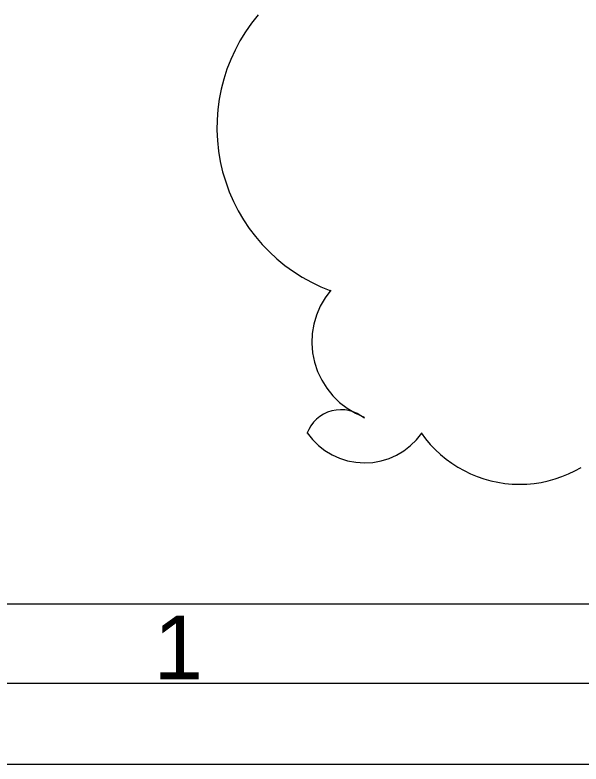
# Model space of a CAD drawing. Header units: millimetres. Extents: x 0 to 62767, y -13570 to 23963.
# Drawn here: x 1056 to 2111, y 0 to 1397 of the extents above; entities that cross this region are included whole.
import ezdxf

# ---------------------------------------------------------------- set-up
doc = ezdxf.new("R2010")
doc.units = ezdxf.units.MM

msp = doc.modelspace()

# ---------------------------------------------------------------- linework, layer by layer
at = {"color": 7, "lineweight": 0}
for points in [[(1509.268, 1397.448), (1496.947, 1381.961), (1485.662, 1365.862), (1475.427, 1349.201), (1466.252, 1332.032), (1458.148, 1314.404), (1451.129, 1296.369), (1445.205, 1277.978), (1440.387, 1259.283), (1436.688, 1240.335), (1434.119, 1221.185), (1432.692, 1201.885), (1432.418, 1182.485), (1433.309, 1163.038), (1435.376, 1143.594), (1438.631, 1124.206), (1443.087, 1104.923), (1448.706, 1085.947), (1455.421, 1067.469), (1463.197, 1049.529), (1471.999, 1032.165), (1481.792, 1015.416), (1492.539, 999.322), (1504.206, 983.921), (1516.757, 969.251), (1530.157, 955.353), (1544.37, 942.265), (1559.361, 930.026), (1575.095, 918.674), (1591.536, 908.25), (1608.649, 898.791), (1626.399, 890.337), (1644.75, 882.926)], [(1644.924, 884.226), (1634.055, 869.684), (1625.118, 854.108), (1618.156, 837.688), (1613.21, 820.614), (1610.324, 803.073), (1609.541, 785.255), (1610.903, 767.35), (1614.453, 749.545), (1620.132, 732.301), (1627.765, 716.046), (1637.221, 700.925), (1648.371, 687.08), (1661.085, 674.655), (1675.231, 663.794), (1690.68, 654.639), (1707.301, 647.335)], [(1707.493, 644.948), (1700.916, 649.862), (1693.872, 653.903), (1686.447, 657.051), (1678.725, 659.287), (1670.792, 660.591), (1662.734, 660.945), (1654.637, 660.328), (1646.585, 658.722), (1638.787, 656.153), (1631.437, 652.7), (1624.599, 648.423), (1618.338, 643.38), (1612.72, 637.63), (1607.809, 631.233), (1603.669, 624.246), (1600.367, 616.729)], [(1600.584, 617.764), (1610.415, 605.341), (1621.55, 594.316), (1633.839, 584.767), (1647.132, 576.772), (1661.28, 570.41), (1676.132, 565.759), (1691.538, 562.898), (1707.35, 561.905), (1723.165, 562.833), (1738.583, 565.63), (1753.454, 570.219), (1767.627, 576.523), (1780.953, 584.463), (1793.282, 593.961), (1804.462, 604.94), (1814.345, 617.323)], [(1813.543, 617.722), (1821.679, 606.776), (1830.407, 596.413), (1839.693, 586.648), (1849.507, 577.5), (1859.815, 568.985), (1870.587, 561.12), (1881.788, 553.922), (1893.389, 547.407), (1905.355, 541.592), (1917.656, 536.494), (1930.259, 532.129), (1943.132, 528.516), (1956.243, 525.67), (1969.559, 523.608), (1983.049, 522.348), (1996.681, 521.905), (2010.314, 522.291), (2023.809, 523.496), (2037.134, 525.503), (2050.256, 528.295), (2063.144, 531.855), (2075.765, 536.167), (2088.087, 541.214), (2100.077, 546.98), (2111.704, 553.447)], [(600, 299.048), (24927.618, 299.048)], [(25076.19, 150.476), (449.524, 150.476)], [(0, 0), (25226.665, 0)]]:
    msp.add_lwpolyline(points, dxfattribs=at)

# ---------------------------------------------------------------- texts
at = {"color": 7, "insert": (1314.286, 277.052), "char_height": 118.95664, "attachment_point": 1}
msp.add_mtext('{\\fArial|b0|i0|c0;1}', dxfattribs=at)

doc.saveas('drawing.dxf')
